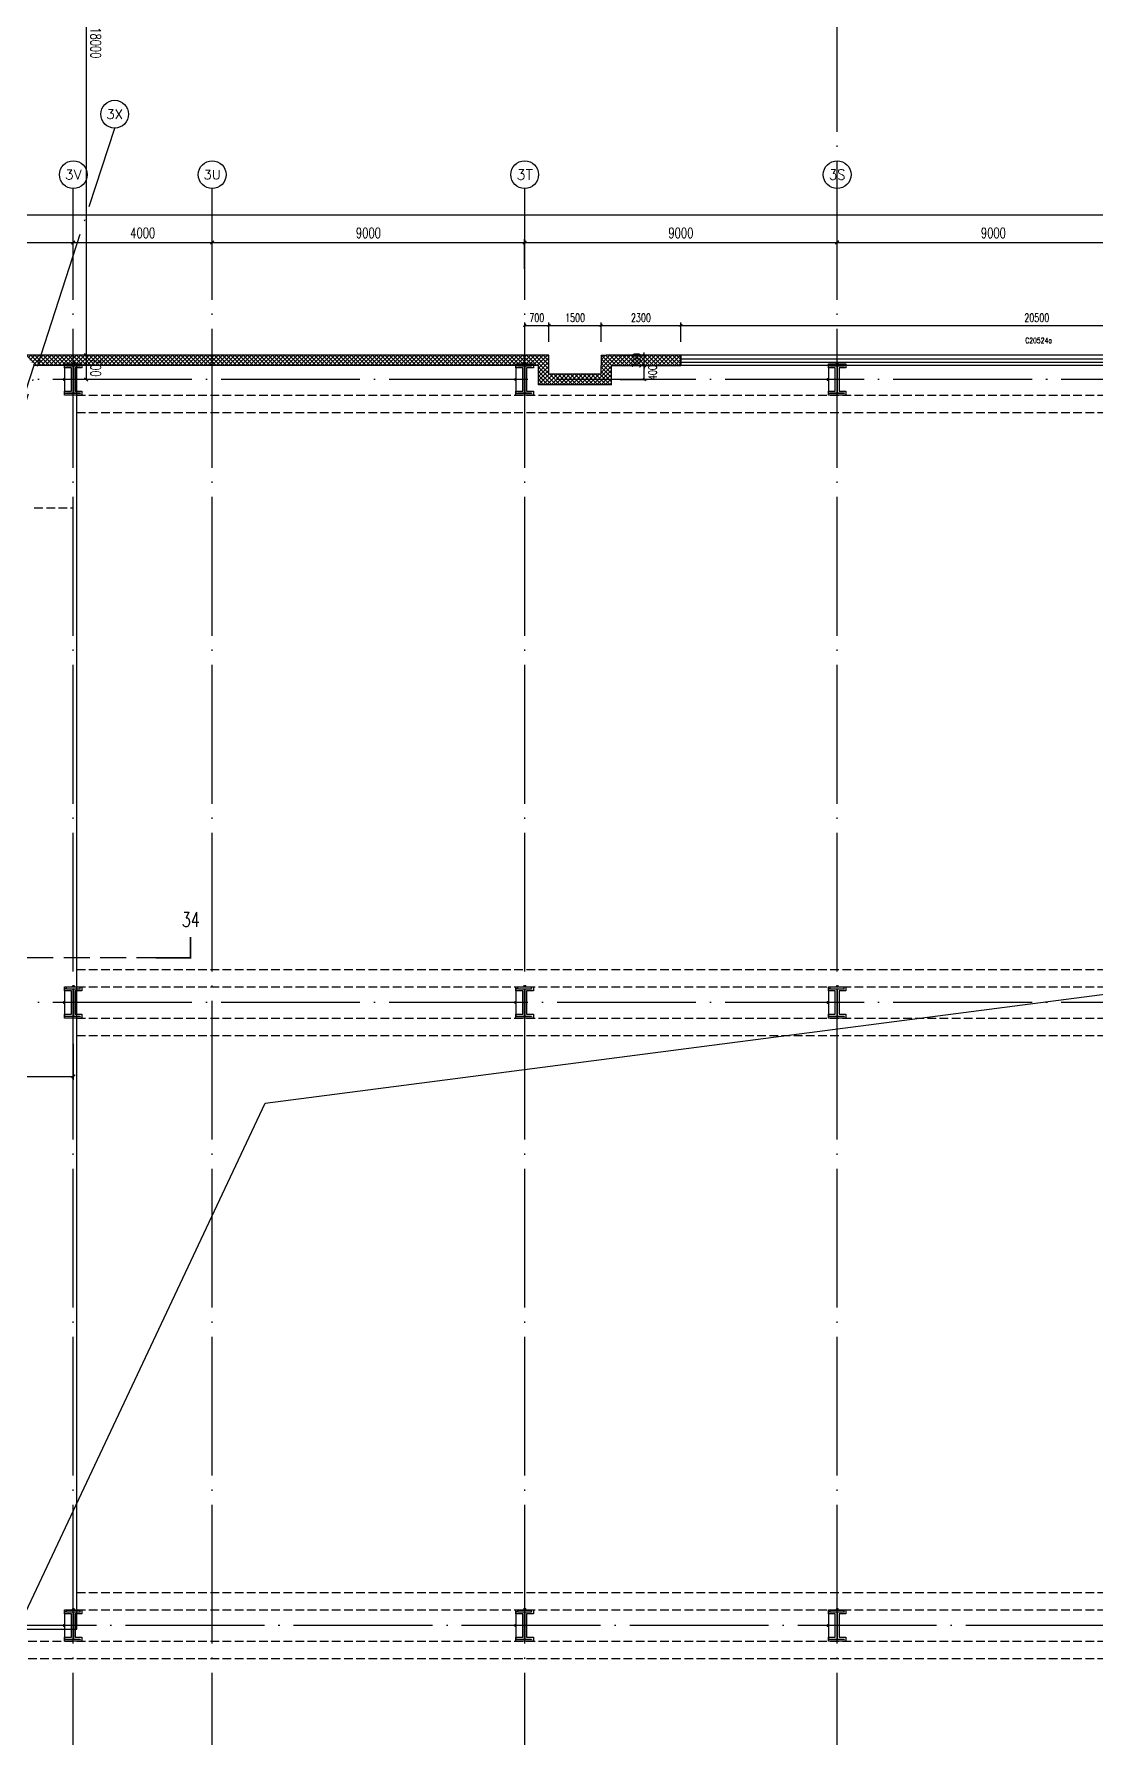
# Model space of a CAD drawing. Extents: x -1313754 to 847533, y 489853 to 941203.
# Drawn here: x -795984 to -765402, y 581583 to 630673 of the extents above; entities that cross this region are included whole.
import ezdxf
from ezdxf.enums import TextEntityAlignment as Align

# ---------------------------------------------------------------- set-up
doc = ezdxf.new("R2010")
doc.units = 0
doc.header["$LTSCALE"] = 1000
doc.header["$MEASUREMENT"] = 0
doc.linetypes.add('DASH', pattern=[0.35, 0.25, -0.1])
doc.linetypes.add('DOTE', pattern=[2.42, 2, -0.2, 0.02, -0.2])
doc.layers.get('Defpoints').update_dxf_attribs({"color": 210})
for name, color, linetype in [('A-AXIS-D', 1, 'Continuous'), ('A-AXIS-DOTE', 14, 'DOTE'), ('A-AXIS-DP', 126, 'Continuous'), ('A-HATCH-2', 251, 'Continuous'), ('A-SFCE', 30, 'Continuous'), ('A-WINDOW', 140, 'Continuous'), ('AS-COLN', 6, 'Continuous'), ('AS-WALL', 40, 'Continuous'), ('DIM_SYMB', 3, 'Continuous'), ('PUB_HATCH', 8, 'Continuous'), ('PUB_TEXT', 7, 'Continuous'), ('建-窗', 4, 'Continuous'), ('建-门窗编号', 7, 'Continuous')]:
    doc.layers.add(name, color=color, linetype=linetype)
doc.styles.add('_TCH_AXIS', font='COMPLEX', dxfattribs={"bigfont": 'GBCBIG'})
doc.styles.add('_TCH_DIM_T3', font='SIMPLEX', dxfattribs={"width": 0.705882, "bigfont": 'GBCBIG'})
doc.styles.add('_TCH_LABEL', font='COMPLEX', dxfattribs={"bigfont": 'GBCBIG'})
doc.styles.add('A-WIN-LABEL', font='SIMPLEX', dxfattribs={"bigfont": 'GBCBIG'})
doc.dimstyles.new('_TCH_ARCH&&10', dxfattribs={"dimtxt": 29.75, "dimasz": 10, "dimexe": 10, "dimexo": 10, "dimgap": 12.625, "dimtad": 1, "dimdec": 0, "dimzin": 0, "dimdsep": 46, "dimtxsty": '_TCH_DIM_T3', "dimblk": 'ARCHTICK', "dimcen": 0.09, "dimclrt": 7, "dimazin": 2, "dimtfac": 1, "dimtdec": 0, "dimtix": 1, "dimtmove": 2, "dimatfit": 3, "dimfxl": 0, "dimtolj": 1, "dimtzin": 0, "dimarcsym": 0})
doc.dimstyles.new('_TCH_ARCH&&100', dxfattribs={"dimtxt": 297.5, "dimasz": 100, "dimexe": 100, "dimexo": 100, "dimgap": 126.25, "dimtad": 1, "dimdec": 0, "dimzin": 0, "dimdsep": 46, "dimtxsty": '_TCH_DIM_T3', "dimblk": 'ARCHTICK', "dimcen": 0.09, "dimclrt": 7, "dimazin": 2, "dimtfac": 1, "dimtdec": 0, "dimtix": 1, "dimtmove": 2, "dimatfit": 3, "dimfxl": 0, "dimtolj": 1, "dimtzin": 0, "dimarcsym": 0})
doc.dimstyles.new('_TCH_ARCH&&80', dxfattribs={"dimtxt": 238, "dimasz": 80, "dimexe": 80, "dimexo": 80, "dimgap": 101, "dimtad": 1, "dimdec": 0, "dimzin": 0, "dimdsep": 46, "dimtxsty": '_TCH_DIM_T3', "dimblk": 'ARCHTICK', "dimcen": 0.09, "dimclrt": 7, "dimazin": 2, "dimtfac": 1, "dimtdec": 0, "dimtix": 1, "dimtmove": 2, "dimatfit": 3, "dimfxl": 0, "dimtolj": 1, "dimtzin": 0, "dimarcsym": 0})
pattern_1 = [(45, (60, 0), (-60.000061, 60.000061), []), (135, (60, 0), (-60.000061, -60.000061), [])]

# ---------------------------------------------------------------- blocks, each defined once
blk = doc.blocks.new('_ArchTick')
at = {"color": 0, "linetype": 'ByBlock', "const_width": 0.4}
blk.add_lwpolyline([(-0.5, -0.5), (0.5, 0.5)], dxfattribs=at)
blk = doc.blocks.new('*D1226')
at = {"layer": 'A-AXIS-D', "color": 0, "lineweight": -2}
for p, q in [((-73024, -183400), (-73846, -183400)), ((-73746, -183400), (-73746, -184100)), ((-73024, -184100), (-73846, -184100))]:
    blk.add_line(p, q, dxfattribs=at)
at = {"layer": 'Defpoints', "color": 0}
for p in [(-72924, -183400), (-73746, -184100), (-72924, -184100)]:
    blk.add_point(p, dxfattribs=at)
at = {"layer": 'A-AXIS-D', "color": 0, "lineweight": -2, "xscale": 100, "yscale": 100, "zscale": 100}
for p, rotation in [((-73746, -183400), 90), ((-73746, -184100), 270)]:
    blk.add_blockref('_ArchTick', p, dxfattribs=dict(at, rotation=rotation))
at = {"layer": 'A-AXIS-D', "color": 7, "insert": (-73471, -183750), "char_height": 297.5, "attachment_point": 5, "rotation": 270, "style": '_TCH_DIM_T3'}
blk.add_mtext('\\A1;700', dxfattribs=at)
blk = doc.blocks.new('*D1227')
at = {"layer": 'A-AXIS-D', "color": 0, "lineweight": -2}
for p, q in [((-73024, -165400), (-73846, -165400)), ((-73746, -165400), (-73746, -183400)), ((-73024, -183400), (-73846, -183400))]:
    blk.add_line(p, q, dxfattribs=at)
at = {"layer": 'Defpoints', "color": 0}
for p in [(-72924, -165400), (-73746, -183400), (-72924, -183400)]:
    blk.add_point(p, dxfattribs=at)
at = {"layer": 'A-AXIS-D', "color": 0, "lineweight": -2, "xscale": 100, "yscale": 100, "zscale": 100}
for p, rotation in [((-73746, -165400), 90), ((-73746, -183400), 270)]:
    blk.add_blockref('_ArchTick', p, dxfattribs=dict(at, rotation=rotation))
at = {"layer": 'A-AXIS-D', "color": 7, "insert": (-73471, -174400), "char_height": 297.5, "attachment_point": 5, "rotation": 270, "style": '_TCH_DIM_T3'}
blk.add_mtext('\\A1;18000', dxfattribs=at)
blk = doc.blocks.new('*D1412')
at = {"layer": 'A-AXIS-D', "color": 0, "lineweight": -2}
for p, q in [((-83118, -180910), (-83118, -180052)), ((-83118, -180152), (-74118, -180152)), ((-74118, -180910), (-74118, -180052))]:
    blk.add_line(p, q, dxfattribs=at)
at = {"layer": 'Defpoints', "color": 0}
for p in [(-74118, -180152), (-83118, -181010), (-74118, -181010)]:
    blk.add_point(p, dxfattribs=at)
at = {"layer": 'A-AXIS-D', "color": 0, "lineweight": -2, "xscale": 100, "yscale": 100, "zscale": 100, "rotation": 180}
blk.add_blockref('_ArchTick', (-83118, -180152), dxfattribs=at)
at = {"layer": 'A-AXIS-D', "color": 0, "lineweight": -2, "xscale": 100, "yscale": 100, "zscale": 100}
blk.add_blockref('_ArchTick', (-74118, -180152), dxfattribs=at)
at = {"layer": 'A-AXIS-D', "color": 7, "insert": (-78618, -179877), "char_height": 297.5, "attachment_point": 5, "style": '_TCH_DIM_T3'}
blk.add_mtext('\\A1;9000', dxfattribs=at)
blk = doc.blocks.new('*D1413')
at = {"layer": 'A-AXIS-D', "color": 0, "lineweight": -2}
for p, q in [((-74118, -180910), (-74118, -180052)), ((-74118, -180152), (-70118, -180152)), ((-70118, -180910), (-70118, -180052))]:
    blk.add_line(p, q, dxfattribs=at)
at = {"layer": 'Defpoints', "color": 0}
for p in [(-70118, -180152), (-74118, -181010), (-70118, -181010)]:
    blk.add_point(p, dxfattribs=at)
at = {"layer": 'A-AXIS-D', "color": 0, "lineweight": -2, "xscale": 100, "yscale": 100, "zscale": 100, "rotation": 180}
blk.add_blockref('_ArchTick', (-74118, -180152), dxfattribs=at)
at = {"layer": 'A-AXIS-D', "color": 0, "lineweight": -2, "xscale": 100, "yscale": 100, "zscale": 100}
blk.add_blockref('_ArchTick', (-70118, -180152), dxfattribs=at)
at = {"layer": 'A-AXIS-D', "color": 7, "insert": (-72118, -179877), "char_height": 297.5, "attachment_point": 5, "style": '_TCH_DIM_T3'}
blk.add_mtext('\\A1;4000', dxfattribs=at)
blk = doc.blocks.new('*D1414')
at = {"layer": 'A-AXIS-D', "color": 0, "lineweight": -2}
for p, q in [((-70118, -180910), (-70118, -180052)), ((-70118, -180152), (-61118, -180152)), ((-61118, -180910), (-61118, -180052))]:
    blk.add_line(p, q, dxfattribs=at)
at = {"layer": 'Defpoints', "color": 0}
for p in [(-61118, -180152), (-70118, -181010), (-61118, -181010)]:
    blk.add_point(p, dxfattribs=at)
at = {"layer": 'A-AXIS-D', "color": 0, "lineweight": -2, "xscale": 100, "yscale": 100, "zscale": 100, "rotation": 180}
blk.add_blockref('_ArchTick', (-70118, -180152), dxfattribs=at)
at = {"layer": 'A-AXIS-D', "color": 0, "lineweight": -2, "xscale": 100, "yscale": 100, "zscale": 100}
blk.add_blockref('_ArchTick', (-61118, -180152), dxfattribs=at)
at = {"layer": 'A-AXIS-D', "color": 7, "insert": (-65618, -179877), "char_height": 297.5, "attachment_point": 5, "style": '_TCH_DIM_T3'}
blk.add_mtext('\\A1;9000', dxfattribs=at)
blk = doc.blocks.new('*D1415')
at = {"layer": 'A-AXIS-D', "color": 0, "lineweight": -2}
for p, q in [((-61118, -180910), (-61118, -180052)), ((-61118, -180152), (-52118, -180152)), ((-52118, -180910), (-52118, -180052))]:
    blk.add_line(p, q, dxfattribs=at)
at = {"layer": 'Defpoints', "color": 0}
for p in [(-52118, -180152), (-61118, -181010), (-52118, -181010)]:
    blk.add_point(p, dxfattribs=at)
at = {"layer": 'A-AXIS-D', "color": 0, "lineweight": -2, "xscale": 100, "yscale": 100, "zscale": 100, "rotation": 180}
blk.add_blockref('_ArchTick', (-61118, -180152), dxfattribs=at)
at = {"layer": 'A-AXIS-D', "color": 0, "lineweight": -2, "xscale": 100, "yscale": 100, "zscale": 100}
blk.add_blockref('_ArchTick', (-52118, -180152), dxfattribs=at)
at = {"layer": 'A-AXIS-D', "color": 7, "insert": (-56618, -179877), "char_height": 297.5, "attachment_point": 5, "style": '_TCH_DIM_T3'}
blk.add_mtext('\\A1;9000', dxfattribs=at)
blk = doc.blocks.new('*D1416')
at = {"layer": 'A-AXIS-D', "color": 0, "lineweight": -2}
for p, q in [((-52118, -180910), (-52118, -180052)), ((-52118, -180152), (-43118, -180152)), ((-43118, -180910), (-43118, -180052))]:
    blk.add_line(p, q, dxfattribs=at)
at = {"layer": 'Defpoints', "color": 0}
for p in [(-43118, -180152), (-52118, -181010), (-43118, -181010)]:
    blk.add_point(p, dxfattribs=at)
at = {"layer": 'A-AXIS-D', "color": 0, "lineweight": -2, "xscale": 100, "yscale": 100, "zscale": 100, "rotation": 180}
blk.add_blockref('_ArchTick', (-52118, -180152), dxfattribs=at)
at = {"layer": 'A-AXIS-D', "color": 0, "lineweight": -2, "xscale": 100, "yscale": 100, "zscale": 100}
blk.add_blockref('_ArchTick', (-43118, -180152), dxfattribs=at)
at = {"layer": 'A-AXIS-D', "color": 7, "insert": (-47618, -179877), "char_height": 297.5, "attachment_point": 5, "style": '_TCH_DIM_T3'}
blk.add_mtext('\\A1;9000', dxfattribs=at)
blk = doc.blocks.new('*D1433')
at = {"layer": 'A-AXIS-D', "color": 0, "lineweight": -2}
for p, q in [((-93018, -180810), (-93018, -179252)), ((-93018, -179352), (92682, -179352)), ((92682, -180810), (92682, -179252))]:
    blk.add_line(p, q, dxfattribs=at)
at = {"layer": 'Defpoints', "color": 0}
for p in [(92682, -179352), (-93018, -180910), (92682, -180910)]:
    blk.add_point(p, dxfattribs=at)
at = {"layer": 'A-AXIS-D', "color": 0, "lineweight": -2, "xscale": 100, "yscale": 100, "zscale": 100, "rotation": 180}
blk.add_blockref('_ArchTick', (-93018, -179352), dxfattribs=at)
at = {"layer": 'A-AXIS-D', "color": 0, "lineweight": -2, "xscale": 100, "yscale": 100, "zscale": 100}
blk.add_blockref('_ArchTick', (92682, -179352), dxfattribs=at)
at = {"layer": 'A-AXIS-D', "color": 7, "insert": (-168, -179077), "char_height": 297.5, "attachment_point": 5, "style": '_TCH_DIM_T3'}
blk.add_mtext('\\A1;185700', dxfattribs=at)
blk = doc.blocks.new('*D1486')
at = {"layer": 'A-AXIS-D', "color": 0, "lineweight": -2}
for p, q in [((-80818, -203240), (-80818, -204278)), ((-74118, -203240), (-74118, -204278)), ((-80818, -204178), (-74118, -204178))]:
    blk.add_line(p, q, dxfattribs=at)
at = {"layer": 'Defpoints', "color": 0}
for p in [(-80818, -203140), (-74118, -203140), (-74118, -204178)]:
    blk.add_point(p, dxfattribs=at)
at = {"layer": 'A-AXIS-D', "color": 0, "lineweight": -2, "xscale": 100, "yscale": 100, "zscale": 100, "rotation": 180}
blk.add_blockref('_ArchTick', (-80818, -204178), dxfattribs=at)
at = {"layer": 'A-AXIS-D', "color": 0, "lineweight": -2, "xscale": 100, "yscale": 100, "zscale": 100}
blk.add_blockref('_ArchTick', (-74118, -204178), dxfattribs=at)
at = {"layer": 'A-AXIS-D', "color": 7, "insert": (-77468, -203903), "char_height": 297.5, "attachment_point": 5, "style": '_TCH_DIM_T3'}
blk.add_mtext('\\A1;6700', dxfattribs=at)
blk = doc.blocks.new('4324324')
at = {"layer": 'A-HATCH-2', "linetype": 'DASH'}
for p, q in [((-294754.2, 620270), (-135554.2, 620270)), ((-294754.2, 619770), (-135554.2, 619770)), ((-294754.2, 603720.1), (-128854.2, 603720.1)), ((-294754.2, 603220.1), (-128854.2, 603220.1)), ((-294754.2, 602320), (-128854.2, 602320)), ((-294754.2, 601820), (-128854.2, 601820)), ((-294754.2, 585770.1), (-128854.2, 585770.1)), ((-294754.2, 585270.1), (-128854.2, 585270.1)), ((-307354.2, 584369.9), (-128854.2, 584369.9)), ((-307354.2, 583869.9), (-128854.2, 583869.9))]:
    blk.add_line(p, q, dxfattribs=at)
blk = doc.blocks.new('*D1767')
at = {"layer": 'A-AXIS-DP', "color": 0, "lineweight": -2}
for p, q in [((-165054, 621030), (-165054, 621079)), ((-165054, 621069), (-164654, 621069)), ((-164654, 621030), (-164654, 621079))]:
    blk.add_line(p, q, dxfattribs=at)
at = {"layer": 'Defpoints', "color": 0}
for p in [(-165054, 621020), (-164654, 621069), (-164654, 621020)]:
    blk.add_point(p, dxfattribs=at)
at = {"layer": 'A-AXIS-DP', "color": 0, "lineweight": -2, "xscale": 10, "yscale": 10, "zscale": 10, "rotation": 180}
blk.add_blockref('_ArchTick', (-165054, 621069), dxfattribs=at)
at = {"layer": 'A-AXIS-DP', "color": 0, "lineweight": -2, "xscale": 10, "yscale": 10, "zscale": 10}
blk.add_blockref('_ArchTick', (-164654, 621069), dxfattribs=at)
at = {"layer": 'A-AXIS-DP', "color": 7, "insert": (-164854, 621096), "char_height": 29.8, "attachment_point": 5, "style": '_TCH_DIM_T3'}
blk.add_mtext('\\A1;400', dxfattribs=at)
blk = doc.blocks.new('*D1768')
at = {"layer": 'A-AXIS-DP', "color": 0, "lineweight": -2}
for p, q in [((-165064, 621020), (-165105, 621020)), ((-165095, 620220), (-165095, 621020)), ((-165064, 620220), (-165105, 620220))]:
    blk.add_line(p, q, dxfattribs=at)
at = {"layer": 'Defpoints', "color": 0}
for p in [(-165095, 621020), (-165054, 621020), (-165054, 620220)]:
    blk.add_point(p, dxfattribs=at)
at = {"layer": 'A-AXIS-DP', "color": 0, "lineweight": -2, "xscale": 10, "yscale": 10, "zscale": 10}
for p, rotation in [((-165095, 621020), 90), ((-165095, 620220), 270)]:
    blk.add_blockref('_ArchTick', p, dxfattribs=dict(at, rotation=rotation))
at = {"layer": 'A-AXIS-DP', "color": 7, "insert": (-165123, 620620), "char_height": 29.8, "attachment_point": 5, "rotation": 90, "style": '_TCH_DIM_T3'}
blk.add_mtext('\\A1;800', dxfattribs=at)
blk = doc.blocks.new('*D298')
at = {"layer": 'A-AXIS-DP', "color": 0, "lineweight": -2}
for p, q in [((-778410, 621420), (-778410, 621500)), ((-779104, 621420), (-778330, 621420)), ((-779104, 621120), (-778330, 621120)), ((-778410, 621120), (-778410, 621420)), ((-778410, 621120), (-778410, 621040))]:
    blk.add_line(p, q, dxfattribs=at)
at = {"layer": 'Defpoints', "color": 0}
for p in [(-779184, 621420), (-779184, 621120), (-778410, 621420)]:
    blk.add_point(p, dxfattribs=at)
at = {"layer": 'A-AXIS-DP', "color": 0, "lineweight": -2, "xscale": 80, "yscale": 80, "zscale": 80}
for p, rotation in [((-778410, 621420), 270), ((-778410, 621120), 90)]:
    blk.add_blockref('_ArchTick', p, dxfattribs=dict(at, rotation=rotation))
at = {"layer": 'A-AXIS-DP', "color": 7, "insert": (-778630, 621270), "char_height": 238, "attachment_point": 5, "rotation": 90, "style": '_TCH_DIM_T3'}
blk.add_mtext('\\A1;300', dxfattribs=at)
blk = doc.blocks.new('*D299')
at = {"layer": 'A-AXIS-DP', "color": 0, "lineweight": -2}
for p, q in [((-779104, 621120), (-778330, 621120)), ((-778410, 620720), (-778410, 621120)), ((-779104, 620720), (-778330, 620720))]:
    blk.add_line(p, q, dxfattribs=at)
at = {"layer": 'Defpoints', "color": 0}
for p in [(-779184, 621120), (-778410, 621120), (-779184, 620720)]:
    blk.add_point(p, dxfattribs=at)
at = {"layer": 'A-AXIS-DP', "color": 0, "lineweight": -2, "xscale": 80, "yscale": 80, "zscale": 80}
for p, rotation in [((-778410, 621120), 90), ((-778410, 620720), 270)]:
    blk.add_blockref('_ArchTick', p, dxfattribs=dict(at, rotation=rotation))
at = {"layer": 'A-AXIS-DP', "color": 7, "insert": (-778170, 620920), "char_height": 238, "attachment_point": 5, "rotation": 90, "style": '_TCH_DIM_T3'}
blk.add_mtext('\\A1;400', dxfattribs=at)
blk = doc.blocks.new('*D359')
at = {"layer": 'A-AXIS-DP', "color": 0, "lineweight": -2}
for p, q in [((-781854, 621810), (-781854, 622360)), ((-781854, 622280), (-781154, 622280)), ((-781154, 621810), (-781154, 622360))]:
    blk.add_line(p, q, dxfattribs=at)
at = {"layer": 'Defpoints', "color": 0}
for p in [(-781154, 622280), (-781854, 621730), (-781154, 621730)]:
    blk.add_point(p, dxfattribs=at)
at = {"layer": 'A-AXIS-DP', "color": 0, "lineweight": -2, "xscale": 80, "yscale": 80, "zscale": 80, "rotation": 180}
blk.add_blockref('_ArchTick', (-781854, 622280), dxfattribs=at)
at = {"layer": 'A-AXIS-DP', "color": 0, "lineweight": -2, "xscale": 80, "yscale": 80, "zscale": 80}
blk.add_blockref('_ArchTick', (-781154, 622280), dxfattribs=at)
at = {"layer": 'A-AXIS-DP', "color": 7, "insert": (-781504, 622500), "char_height": 238, "attachment_point": 5, "style": '_TCH_DIM_T3'}
blk.add_mtext('\\A1;700', dxfattribs=at)
blk = doc.blocks.new('*D360')
at = {"layer": 'A-AXIS-DP', "color": 0, "lineweight": -2}
for p, q in [((-781154, 621810), (-781154, 622360)), ((-781154, 622280), (-779654, 622280)), ((-779654, 621810), (-779654, 622360))]:
    blk.add_line(p, q, dxfattribs=at)
at = {"layer": 'Defpoints', "color": 0}
for p in [(-779654, 622280), (-781154, 621730), (-779654, 621730)]:
    blk.add_point(p, dxfattribs=at)
at = {"layer": 'A-AXIS-DP', "color": 0, "lineweight": -2, "xscale": 80, "yscale": 80, "zscale": 80, "rotation": 180}
blk.add_blockref('_ArchTick', (-781154, 622280), dxfattribs=at)
at = {"layer": 'A-AXIS-DP', "color": 0, "lineweight": -2, "xscale": 80, "yscale": 80, "zscale": 80}
blk.add_blockref('_ArchTick', (-779654, 622280), dxfattribs=at)
at = {"layer": 'A-AXIS-DP', "color": 7, "insert": (-780404, 622500), "char_height": 238, "attachment_point": 5, "style": '_TCH_DIM_T3'}
blk.add_mtext('\\A1;1500', dxfattribs=at)
blk = doc.blocks.new('*D361')
at = {"layer": 'A-AXIS-DP', "color": 0, "lineweight": -2}
for p, q in [((-779654, 621810), (-779654, 622360)), ((-779654, 622280), (-777354, 622280)), ((-777354, 621810), (-777354, 622360))]:
    blk.add_line(p, q, dxfattribs=at)
at = {"layer": 'Defpoints', "color": 0}
for p in [(-777354, 622280), (-779654, 621730), (-777354, 621730)]:
    blk.add_point(p, dxfattribs=at)
at = {"layer": 'A-AXIS-DP', "color": 0, "lineweight": -2, "xscale": 80, "yscale": 80, "zscale": 80, "rotation": 180}
blk.add_blockref('_ArchTick', (-779654, 622280), dxfattribs=at)
at = {"layer": 'A-AXIS-DP', "color": 0, "lineweight": -2, "xscale": 80, "yscale": 80, "zscale": 80}
blk.add_blockref('_ArchTick', (-777354, 622280), dxfattribs=at)
at = {"layer": 'A-AXIS-DP', "color": 7, "insert": (-778504, 622500), "char_height": 238, "attachment_point": 5, "style": '_TCH_DIM_T3'}
blk.add_mtext('\\A1;2300', dxfattribs=at)
blk = doc.blocks.new('*D362')
at = {"layer": 'A-AXIS-DP', "color": 0, "lineweight": -2}
for p, q in [((-777354, 621810), (-777354, 622360)), ((-777354, 622280), (-756854, 622280)), ((-756854, 621810), (-756854, 622360))]:
    blk.add_line(p, q, dxfattribs=at)
at = {"layer": 'Defpoints', "color": 0}
for p in [(-756854, 622280), (-777354, 621730), (-756854, 621730)]:
    blk.add_point(p, dxfattribs=at)
at = {"layer": 'A-AXIS-DP', "color": 0, "lineweight": -2, "xscale": 80, "yscale": 80, "zscale": 80, "rotation": 180}
blk.add_blockref('_ArchTick', (-777354, 622280), dxfattribs=at)
at = {"layer": 'A-AXIS-DP', "color": 0, "lineweight": -2, "xscale": 80, "yscale": 80, "zscale": 80}
blk.add_blockref('_ArchTick', (-756854, 622280), dxfattribs=at)
at = {"layer": 'A-AXIS-DP', "color": 7, "insert": (-767104, 622500), "char_height": 238, "attachment_point": 5, "style": '_TCH_DIM_T3'}
blk.add_mtext('\\A1;20500', dxfattribs=at)
blk = doc.blocks.new('WINDOW2DLIB$DYNSTYLE$00000005')
at = {"color": 0}
for points in [[(-0.5, 0.5), (-0.5, -0.5)], [(-0.5, 0.5), (0.5, 0.5)], [(0.5, -0.5), (0.5, 0.5)], [(0.5, 0.1667), (-0.5, 0.1667)], [(0.5, -0.1667), (-0.5, -0.1667)], [(-0.5, -0.5), (0.5, -0.5)]]:
    blk.add_lwpolyline(points, dxfattribs=at)
blk = doc.blocks.new('dote')
at = {"layer": 'A-AXIS-D'}
for centre in [(-72924.8, -176455.6), (-74117.8, -178196), (-70117.8, -178196), (-61117.8, -178196), (-52117.8, -178196)]:
    blk.add_circle(centre, 400, dxfattribs=at)
at = {"layer": 'A-AXIS-DOTE', "ltscale": 2}
for p, q in [((-52117.8, -264080), (-52117.8, -75950)), ((-74117.8, -264080), (-74117.8, -178596)), ((-70117.8, -264080), (-70117.8, -178600)), ((-61117.8, -264080), (-61117.8, -178600)), ((98696.4, -184100), (-97273.6, -184100)), ((98696.4, -202050), (-97273.6, -202050)), ((100786.4, -220000), (-97273.6, -220000))]:
    blk.add_line(p, q, dxfattribs=at)
blk.add_lwpolyline([(-94568.7, -243562.8), (-72924.8, -176855.6)], dxfattribs=at)
at = {"layer": 'DIM_SYMB', "linetype": 'DASH', "ltscale": 3}
blk.add_line((-71543.6, -200760.1), (-87443.6, -200760.1), dxfattribs=at)
at = {"layer": 'DIM_SYMB', "const_width": 50}
blk.add_lwpolyline([(-71743.6, -200760.1), (-70743.6, -200760.1), (-70743.6, -200160.1)], dxfattribs=at)
at = {"layer": 'PUB_TEXT', "style": '_TCH_AXIS'}
for s, height, p, p2 in [('3X', 276.42, (-73168.3, -176593.8), (-72681.2, -176593.8)), ('3V', 276.42, (-74361.3, -178334.2), (-73874.3, -178334.2)), ('3U', 265.5, (-70364.3, -178328.8), (-69871.3, -178328.8)), ('3T', 294.28, (-61356, -178343.2), (-60879.6, -178343.2)), ('3S', 300.65, (-52354, -178346.4), (-51881.6, -178346.4))]:
    blk.add_text(s, height=height, dxfattribs=at).set_placement(p, p2, align=Align.FIT)
at = {"layer": 'PUB_TEXT', "style": '_TCH_LABEL', "width": 0.705882}
blk.add_text('34', height=425, dxfattribs=at).set_placement((-70993.6, -199872.6))
at = {"layer": 'A-AXIS-D'}
for base, p1, p2, picture, middle in [((-73746.2, -183400), (-72924, -165400), (-72924, -183400), '*D1227', (-73471.2, -174400)), ((-73746.2, -184100), (-72924, -183400), (-72924, -184100), '*D1226', (-73471.2, -183750))]:
    dim = blk.add_linear_dim(base=base, p1=p1, p2=p2, angle=270, dimstyle='_TCH_ARCH&&100', override={"dimgap": 0}, dxfattribs=at)
    dim.commit()
    dim.dimension.update_dxf_attribs({"geometry": picture, "text_midpoint": middle, "dimtype": 161, "text_rotation": 270})
for base, p1, p2, picture, middle in [((92682.2, -179352.2), (-93017.8, -180910.2), (92682.2, -180910.2), '*D1433', (-167.8, -179077.2)), ((-74117.8, -180152.2), (-83117.8, -181010.2), (-74117.8, -181010.2), '*D1412', (-78617.8, -179877.2)), ((-70117.8, -180152.2), (-74117.8, -181010.2), (-70117.8, -181010.2), '*D1413', (-72117.8, -179877.2)), ((-61117.8, -180152.2), (-70117.8, -181010.2), (-61117.8, -181010.2), '*D1414', (-65617.8, -179877.2)), ((-52117.8, -180152.2), (-61117.8, -181010.2), (-52117.8, -181010.2), '*D1415', (-56617.8, -179877.2)), ((-43117.8, -180152.2), (-52117.8, -181010.2), (-43117.8, -181010.2), '*D1416', (-47617.8, -179877.2)), ((-74117.8, -204177.6), (-80817.8, -203140.1), (-74117.8, -203140.1), '*D1486', (-77467.8, -203902.6))]:
    dim = blk.add_linear_dim(base=base, p1=p1, p2=p2, angle=0, dimstyle='_TCH_ARCH&&100', override={"dimgap": 0}, dxfattribs=at)
    dim.commit()
    dim.dimension.update_dxf_attribs({"geometry": picture, "text_midpoint": middle, "dimtype": 161})
blk = doc.blocks.new('w42343243')
at = {"layer": 'A-HATCH-2'}
blk.add_lwpolyline([(-165104.2, 621070), (-164604.2, 621070), (-164604.2, 620958), (-164800.2, 620958), (-164800.2, 620282), (-164604.2, 620282), (-164604.2, 620170), (-165104.2, 620170), (-165104.2, 620282), (-164908.2, 620282), (-164908.2, 620958), (-165104.2, 620958)], close=True, dxfattribs=at)
at = {"layer": 'AS-COLN', "color": 3}
blk.add_lwpolyline([(-165054.2, 621020), (-164654.2, 621020), (-164654.2, 621008), (-164850.2, 621008), (-164850.2, 620232), (-164654.2, 620232), (-164654.2, 620220), (-165054.2, 620220), (-165054.2, 620232), (-164858.2, 620232), (-164858.2, 621008), (-165054.2, 621008)], close=True, dxfattribs=at)
at = {"layer": 'A-AXIS-DP'}
for p1, p2, distance, picture, middle in [((-165054.2, 620220), (-165054.2, 621020), 41.2, '*D1768', (-165122.9, 620620)), ((-165054.2, 621020), (-164654.2, 621020), 48.8, '*D1767', (-164854.2, 621096.2))]:
    dim = blk.add_aligned_dim(p1=p1, p2=p2, distance=distance, dimstyle='_TCH_ARCH&&10', dxfattribs=at)
    dim.commit()
    dim.dimension.update_dxf_attribs({"geometry": picture, "text_midpoint": middle})
blk = doc.blocks.new('42343')
at = {"layer": 'A-WINDOW'}
for p in [(-130000, 100), (-117000, 100), (-108000, 100), (-130000, -17850), (-117000, -17850), (-108000, -17850), (-130000, -35800), (-117000, -35800), (-108000, -35800)]:
    blk.add_blockref('w42343243', p, dxfattribs=at)

msp = doc.modelspace()

# ---------------------------------------------------------------- hatches: boundary and pattern name
at = {"layer": 'PUB_HATCH'}
h = msp.add_hatch(dxfattribs=at)
h.set_pattern_fill('多孔材料', color=256, scale=30, style=0)
h.set_pattern_definition(pattern_1)
h.paths.add_polyline_path([(-781454.2, 621120.1), (-781154.2, 621420.1), (-796205.1, 621420.1), (-795987, 621120.1)])
h = msp.add_hatch(dxfattribs=at)
h.set_pattern_fill('多孔材料', color=256, scale=30, style=0)
h.set_pattern_definition(pattern_1)
h.paths.add_polyline_path([(-781454.2, 620570), (-781154.2, 620870), (-781154.2, 621420.1), (-781454.2, 621120.1)])
h = msp.add_hatch(dxfattribs=at)
h.set_pattern_fill('多孔材料', color=256, scale=30, style=0)
h.set_pattern_definition(pattern_1)
h.paths.add_polyline_path([(-779654.2, 621120), (-779504.2, 621270), (-779504.2, 621420), (-779654.2, 621420)])
h = msp.add_hatch(dxfattribs=at)
h.set_pattern_fill('多孔材料', color=256, scale=30, style=0)
h.set_pattern_definition(pattern_1)
h.paths.add_polyline_path([(-779654.2, 620870), (-779354.2, 620570), (-779354.2, 621120.1), (-779504.2, 621270), (-779654.2, 621120)])
h = msp.add_hatch(dxfattribs=at)
h.set_pattern_fill('多孔材料', color=256, scale=30, style=0)
h.set_pattern_definition(pattern_1)
h.paths.add_polyline_path([(-779354.2, 621120.1), (-777354.2, 621120.1), (-777354.2, 621420.1), (-779504.2, 621420.1), (-779504.2, 621270)])
h = msp.add_hatch(dxfattribs=at)
h.set_pattern_fill('多孔材料', color=256, scale=30, style=0)
h.set_pattern_definition(pattern_1)
h.paths.add_polyline_path([(-779354.2, 620570), (-779654.2, 620870), (-781154.2, 620870), (-781454.2, 620570)])

# ---------------------------------------------------------------- linework, layer by layer
at = {"layer": 'A-AXIS-DOTE', "linetype": 'DASH'}
msp.add_line((-795980.1, 617020), (-794885.1, 617020), dxfattribs=at)
at = {"layer": 'A-SFCE'}
msp.add_lwpolyline([(-794754.2, 584720), (-794754.2, 621120), (-795987, 621120.1), (-807797.5, 584720)], close=True, dxfattribs=at)
msp.add_lwpolyline([(-812854.2, 549870), (-789330, 599870), (-628800.2, 620720)], dxfattribs=at)
at = {"layer": 'AS-WALL'}
for p, q in [((-781154.2, 621420.1), (-796205.1, 621420.1)), ((-781454.2, 621120.1), (-795987, 621120.1)), ((-781454.2, 620570), (-781454.2, 621120.1)), ((-781154.2, 620870), (-781154.2, 621420.1)), ((-779654.2, 621420), (-779504.2, 621420)), ((-779654.2, 621420), (-779654.2, 621120)), ((-779654.2, 621120), (-779654.2, 621120)), ((-779654.2, 620870), (-779654.2, 621120)), ((-777354.2, 621420.1), (-779504.2, 621420.1)), ((-779354.2, 621120.1), (-777354.2, 621120.1)), ((-779354.2, 620570), (-779354.2, 621120.1)), ((-777354.2, 621120.1), (-777354.2, 621420.1)), ((-779354.2, 620570), (-781454.2, 620570)), ((-779654.2, 620870), (-781154.2, 620870))]:
    msp.add_line(p, q, dxfattribs=at)

# ---------------------------------------------------------------- block references
at = {"layer": 'A-WINDOW'}
for name in ['42343', '4324324']:
    msp.add_blockref(name, (-500000, 0), dxfattribs=at)
at = {"layer": 'AS-WALL'}
msp.add_blockref('dote', (-720736.4, 804820), dxfattribs=at)
at = {"layer": '建-窗'}
ref = msp.add_blockref('WINDOW2DLIB$DYNSTYLE$00000005', (-767104.2, 621270.1), dxfattribs=dict(at, xscale=20500, yscale=300, zscale=300, rotation=180.0000000003004))
ref.add_attrib('A', 'C20524a', (-767436.7, 621770.7), dxfattribs={"layer": '建-门窗编号', "ltscale": 500, "height": 148.75, "style": 'A-WIN-LABEL', "width": 0.705882})

# ---------------------------------------------------------------- dimensions: what is measured, and where the dimension line sits
at = {"layer": 'A-AXIS-DP'}
for p1, p2, distance, picture, middle in [((-781854.2, 621729.9), (-781154.2, 621729.9), 550, '*D359', (-781504.2, 622499.9)), ((-781154.2, 621729.9), (-779654.2, 621729.9), 550, '*D360', (-780404.2, 622499.9)), ((-779654.2, 621729.9), (-777354.2, 621729.9), 550, '*D361', (-778504.2, 622499.9)), ((-777354.2, 621729.9), (-756854.2, 621729.9), 550, '*D362', (-767104.2, 622499.9)), ((-779184.2, 621119.9), (-779184.2, 621419.9), -774.2, '*D298', (-778630, 621269.9))]:
    dim = msp.add_aligned_dim(p1=p1, p2=p2, distance=distance, dimstyle='_TCH_ARCH&&80', dxfattribs=at)
    dim.commit()
    dim.dimension.update_dxf_attribs({"geometry": picture, "text_midpoint": middle})
dim = msp.add_linear_dim(base=(-778410, 621119.9), p1=(-779184.2, 620719.9), p2=(-779184.2, 621119.9), angle=90, dimstyle='_TCH_ARCH&&80', dxfattribs=at)
dim.commit()
dim.dimension.update_dxf_attribs({"geometry": '*D299', "text_midpoint": (-778170, 620919.9), "dimtype": 129})

doc.saveas('drawing.dxf')
